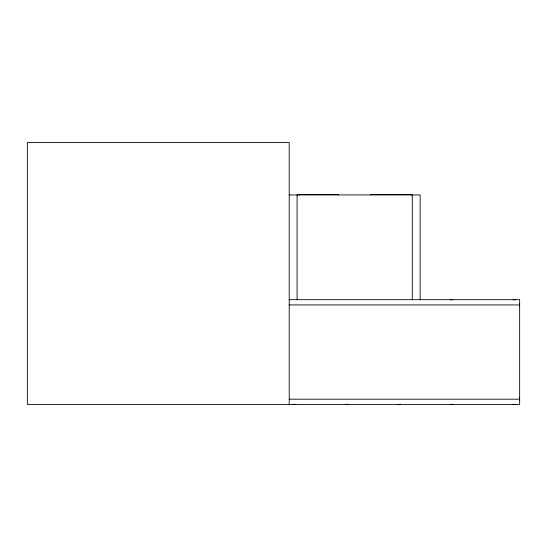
<?xml version="1.0" encoding="UTF-8"?>
<svg xmlns="http://www.w3.org/2000/svg" width="547" height="547" viewBox="0 0 547 547"><rect width="100%" height="100%" fill="white"/><g stroke="black" fill="none" stroke-linecap="round" stroke-linejoin="round"><path stroke-width="0.82" d="M289.213 194.944L420.144 194.944L420.144 299.688M289.213 299.688L519.65 299.688L519.65 404.431L27.35 404.431L27.35 142.569L289.213 142.569L289.213 404.431M289.213 304.925L519.65 304.925M289.213 399.194L519.65 399.194M412.288 194.944L412.288 299.688M411.761 194.944L411.761 194.417L370.914 194.417L370.914 194.944M338.443 194.944L338.443 194.417L297.589 194.417L297.589 194.944M299.688 194.417L299.688 194.944M297.069 194.944L297.069 299.688M450.208 299.865A5.238 5.238 0 0 1 452.923 299.865M295.804 404.254A5.238 5.238 0 0 1 293.096 404.254M348.179 404.254A5.238 5.238 0 0 1 345.465 404.254M400.548 404.254A5.238 5.238 0 0 1 397.84 404.254M452.923 404.254A5.238 5.238 0 0 1 450.208 404.254M515.766 404.254A5.238 5.238 0 0 1 513.059 404.254M519.472 397.84A5.238 5.238 0 0 1 519.472 400.548M513.059 299.865A5.238 5.238 0 0 1 515.766 299.865M519.472 303.571A5.238 5.238 0 0 1 519.472 306.279"/></g></svg>
